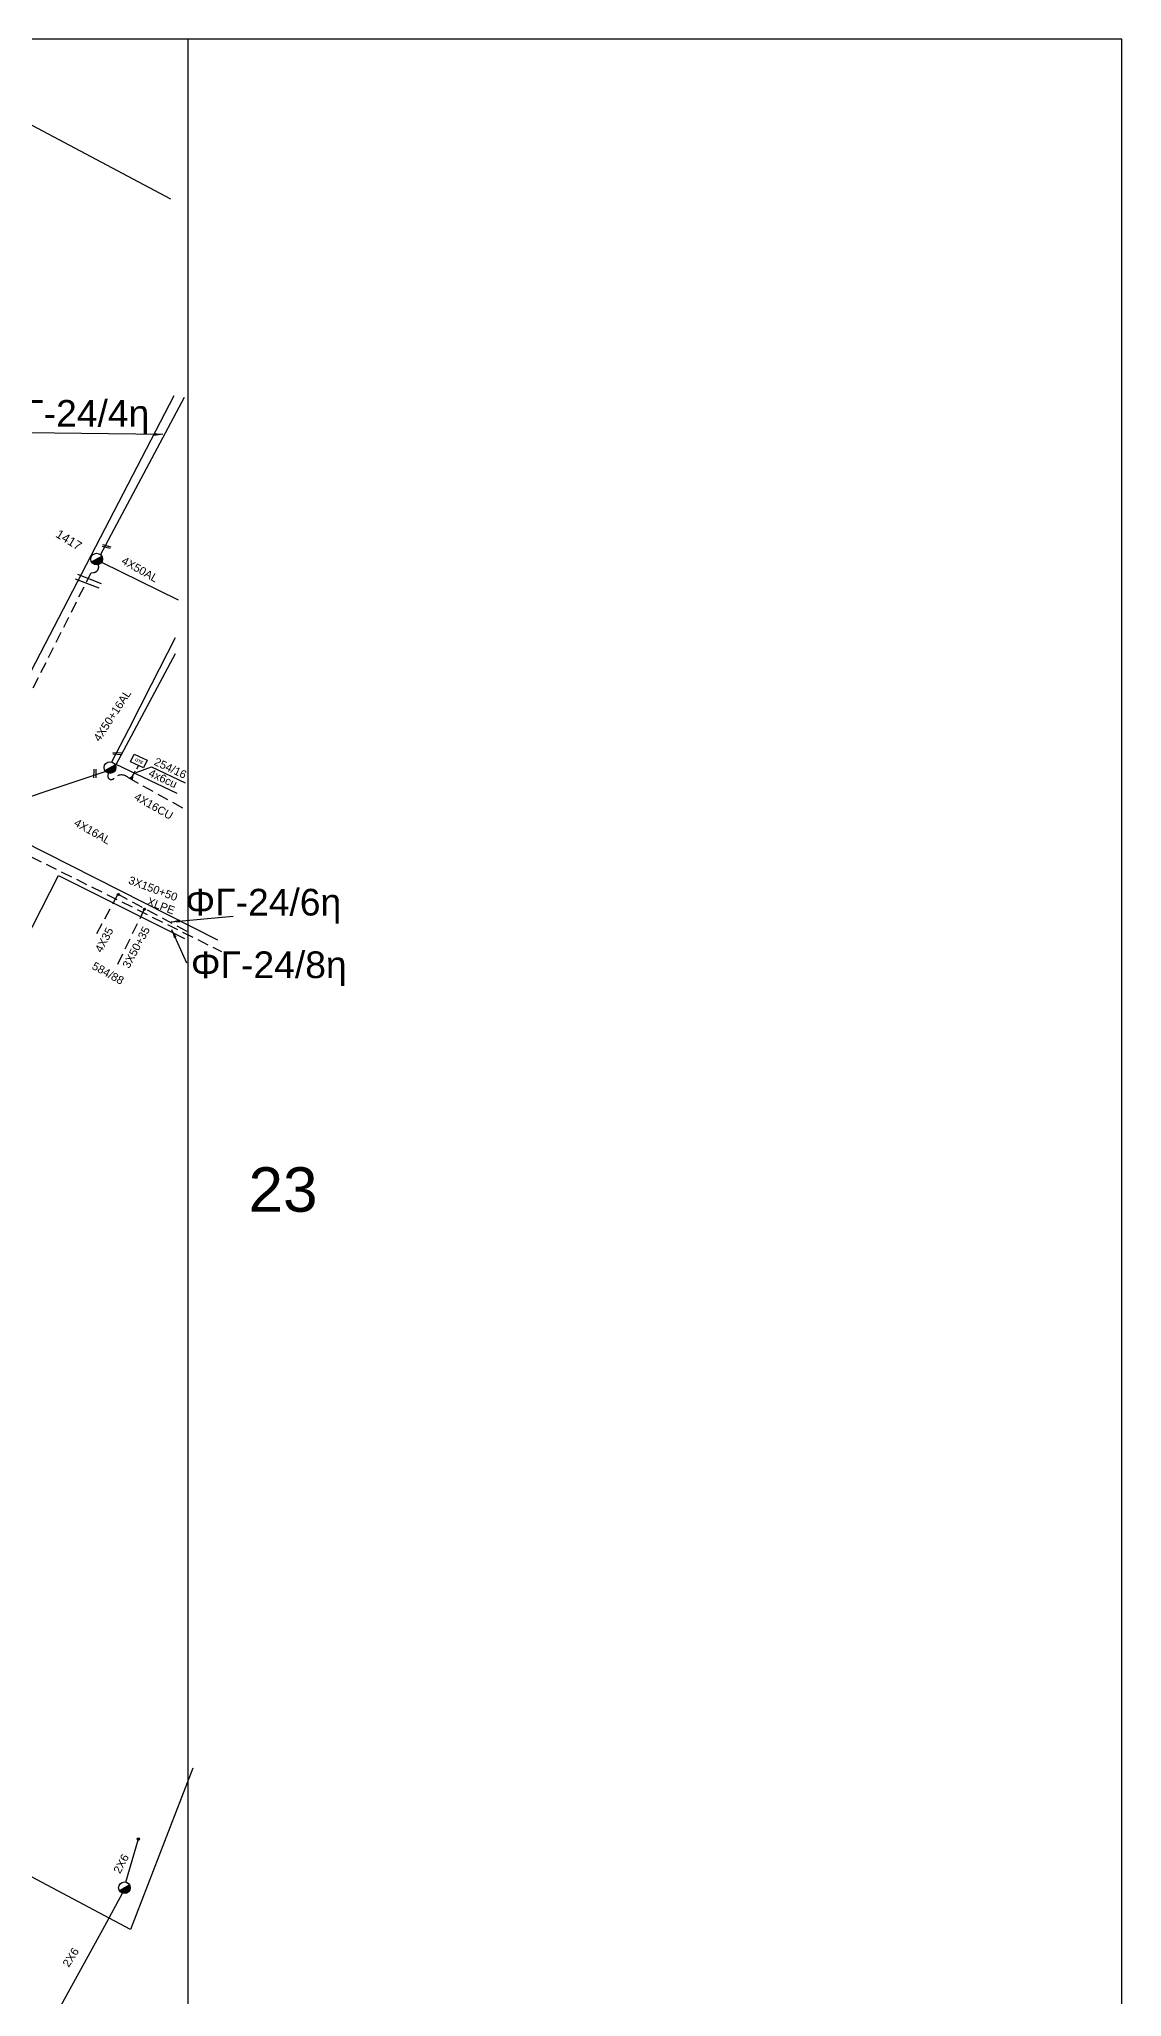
# Model space of a CAD drawing. Header units: millimetres. Extents: x 2087 to 5289, y 222 to 1137.
# Drawn here: x 3185.3 to 3307.2, y 569.1 to 789.3 of the extents above; entities that cross this region are included whole.
import ezdxf

# ---------------------------------------------------------------- set-up
doc = ezdxf.new("R2010")
doc.units = ezdxf.units.MM
doc.linetypes.add('DASHED', pattern=[19.05, 12.7, -6.35])
for name, color, linetype in [('Pillar OTE', 7, 'Continuous'), ('Άγνωστα', 7, 'Continuous'), ('Γυμνά εναέρια ΧΤ και ΦΟΠ (3Φ)   4x50+16AL', 7, 'Continuous'), ('Επιγραφές - Σχήματα', 7, 'Continuous'), ('Καλώδια ΧΤ   3x150AL+50CU', 7, 'DASHED'), ('Καλώδια ΧΤ   3x150AL+50XLPE', 7, 'DASHED'), ('Καλώδια ΧΤ   4x50AL', 7, 'DASHED'), ('Μηχανική τομή', 7, 'Continuous'), ('Στύλος ΦΜ', 7, 'Continuous'), ('Στύλος ΦΜ @ 1', 7, 'Continuous'), ('Συνδέσεις', 7, 'Continuous'), ('Τομή', 7, 'Continuous'), ('Υπόβαθρο ΔΕΗ', 7, 'Continuous'), ('Υπόγεια καλώδια Παροχών ΧΤ   4x16CU', 7, 'DASHED'), ('Υπόγεια καλώδια Παροχών ΧΤ   4x50AL', 7, 'DASHED'), ('Υπόγεια καλώδια Παροχών ΧΤ   4x6', 7, 'DASHED'), ('Υπόγειο καλώδιο Μέσης Τάσης 20KV', 7, 'Continuous')]:
    doc.layers.add(name, color=color, linetype=linetype)
doc.styles.add('arial', font='arial.ttf')
doc.styles.get("Standard").update_dxf_attribs({"font": 'arial.ttf'})
doc.linetypes.add('SYN_LINE', pattern='A,0.5,-0.0001,["/\\/\\/\\/",Standard,S=0.1,R=0,X=0,Y=-0.05],-0.25', length=0.7501)
doc.dimstyles.new('ISO-25', dxfattribs={"dimtxt": 2.5, "dimasz": 2.5, "dimexe": 1.25, "dimexo": 0.625, "dimtad": 1, "dimtxsty": 'Standard', "dimcen": 2.5, "dimadec": 0, "dimazin": 0, "dimtfac": 1, "dimtmove": 0, "dimatfit": 3, "dimfxl": 1, "dimarcsym": 0})

# ---------------------------------------------------------------- blocks, each defined once
blk = doc.blocks.new('ΤΟΜΗ')
at = {"layer": 'Τομή', "ltscale": 40}
for p, q in [((-5.68, 0), (5.68, 0)), ((5.68, -2.33), (-5.68, -2.33))]:
    blk.add_line(p, q, dxfattribs=at)
blk = doc.blocks.new('ΜΗΧΑΝΙΚΗ ΤΟΜΗ')
at = {"layer": 'Μηχανική τομή', "ltscale": 40}
for p, q in [((-1.89, 0.78), (1.89, 0.78)), ((1.89, 0), (-1.89, 0))]:
    blk.add_line(p, q, dxfattribs=at)
blk = doc.blocks.new('ΥΠΑΡΧΩΝ ΤΣΙΜΕΝΤΕΝΙΟΣ ΣΤΥΛΟΣ')
at = {"layer": 'Στύλος ΦΜ'}
blk.add_hatch(color=7, dxfattribs=at).paths.add_polyline_path([(-1.29, -2.28, 0.574793), (2.62, 0, 0.268822), (1.3, 2.27)])
at = {"layer": 'Στύλος ΦΜ', "color": 7}
blk.add_line((-1.29, -2.28), (1.3, 2.27), dxfattribs=at)
blk.add_circle((0, 0), 2.62, dxfattribs=at)
at = {"layer": 'Στύλος ΦΜ', "flags": 4}
for tag, p in [('ΑΡΙΘΜΟΣ', (-4.68, 8.05)), ('ΤΥΠΟΣ', (-4.91, 3.03))]:
    blk.add_attdef(tag, p, '', height=4, dxfattribs=at)
blk = doc.blocks.new('_ΣΥΝΔΕΣΗ')
at = {"layer": 'Συνδέσεις', "linetype": 'SYN_LINE', "ltscale": 40}
blk.add_hatch(color=256, dxfattribs=at).paths.add_polyline_path([(0.5, -0.01, 1), (-0.5, -0.01, 1)])
at = {"layer": 'Συνδέσεις'}
blk.add_circle((0, -0.01), 0.5, dxfattribs=at)
blk = doc.blocks.new('PILLAR ΟΤΕ')
at = {"layer": 'Pillar OTE', "ltscale": 40}
blk.add_lwpolyline([(-3.31, 2.02), (3.39, 2.02), (3.39, -1.99), (-3.31, -1.99)], close=True, dxfattribs=at)
at = {"layer": 'Pillar OTE', "insert": (-1.81, 0.71), "char_height": 1.3575, "width": 109.961, "attachment_point": 1}
blk.add_mtext('{\\fArial|b1|i0|c161|p34;OTE}', dxfattribs=at)

msp = doc.modelspace()

# ---------------------------------------------------------------- hatches: boundary and pattern name
at = {"layer": 'Pillar OTE', "ltscale": 40}
h = msp.add_hatch(color=256, dxfattribs=at)
h.dxf.hatch_style = 1
h.paths.add_polyline_path([(3195.8, 705.98), (3195.84, 706.4), (3195.49, 706.16)])

# ---------------------------------------------------------------- linework, layer by layer
msp.add_lwpolyline([(3195.49, 706.16), (3195.84, 706.4), (3195.8, 705.98), (3195.49, 706.16)], dxfattribs=at)
at = {"layer": 'Άγνωστα', "color": 62}
msp.add_lwpolyline([(3192.23, 731.3), (3201.69, 749.04)], dxfattribs=at)
at = {"layer": 'Άγνωστα', "color": 27, "linetype": 'DASHED', "ltscale": 0.1}
msp.add_lwpolyline([(3177.35, 702.49, -0.431928), (3177.81, 702.73, -0.004713), (3177.81, 702.73), (3191.16, 729.25), (3191.45, 729.29, 0.492284), (3191.97, 730.18)], format="xyb", dxfattribs=at)
msp.add_lwpolyline([(3197.19, 691.5), (3193.97, 684.91)], dxfattribs=at)
at = {"layer": 'Άγνωστα', "color": 5, "linetype": 'SYN_LINE', "ltscale": 5}
msp.add_lwpolyline([(3195.08, 581.99), (3196.49, 586.85)], dxfattribs=at)
at = {"layer": 'Άγνωστα', "color": 5, "linetype": 'SYN_LINE', "ltscale": 10}
msp.add_lwpolyline([(3186.69, 566.16), (3192.7, 577.09), (3194.71, 580.74)], dxfattribs=at)
at = {"layer": 'Γυμνά εναέρια ΧΤ και ΦΟΠ (3Φ)   4x50+16AL', "color": 62, "linetype": 'Continuous'}
for points in [[(3193.48, 707.99), (3195.41, 711.67), (3197.97, 716.72), (3200.65, 721.99)], [(3177.79, 701.94), (3192.76, 706.92)]]:
    msp.add_lwpolyline(points, dxfattribs=at)
at = {"layer": 'Επιγραφές - Σχήματα'}
for points in [[(3200.59, 789.29), (3200.59, 789.29), (2106.58, 789.29), (2106.58, 238.36), (3200.59, 238.29)], [(3202.07, 238.29), (3202.08, 789.29)], [(3197.97, 707.43), (3201.76, 705.63)]]:
    msp.add_lwpolyline(points, dxfattribs=at)
at = {"layer": 'Επιγραφές - Σχήματα', "ltscale": 10}
msp.add_lwpolyline([(3200.59, 238.29), (3307.17, 238.22), (3307.17, 789.29), (3200.59, 789.29)], dxfattribs=at)
at = {"layer": 'Καλώδια ΧΤ   3x150AL+50CU', "color": 173, "linetype": 'DASHED', "ltscale": 0.1}
msp.add_lwpolyline([(3155.5, 664.98), (3161.02, 662.22), (3163.14, 666.45, 0.480349), (3164.59, 667.49), (3174.91, 687.42, 0.282366), (3175.35, 689.73), (3177.96, 694.9, 0.355627), (3179.6, 696.24), (3180.99, 699.03), (3205.83, 686.68)], format="xyb", dxfattribs=at)
at = {"layer": 'Καλώδια ΧΤ   3x150AL+50XLPE', "color": 27, "linetype": 'DASHED', "ltscale": 0.1}
msp.add_lwpolyline([(3201.98, 688.92), (3194.17, 693.12), (3191.73, 688.59)], dxfattribs=at)
at = {"layer": 'Καλώδια ΧΤ   4x50AL', "color": 62, "linetype": 'Continuous'}
msp.add_lwpolyline([(3192.35, 730.47), (3200.95, 726.24)], dxfattribs=at)
at = {"layer": 'Υπόβαθρο ΔΕΗ'}
for points in [[(3200.47, 749.18), (3182.3, 714.2), (3140.07, 735.76), (3167.17, 788.81), (3200.1, 771.33)], [(3200.86, 704.44), (3193.98, 707.72), (3200.67, 720.18)], [(3202.6, 594.8), (3195.58, 576.68), (3141.6, 605.33), (3187.48, 695.21), (3201.68, 688.15)]]:
    msp.add_lwpolyline(points, dxfattribs=at)
at = {"layer": 'Υπόγεια καλώδια Παροχών ΧΤ   4x16CU', "color": 62, "ltscale": 0.1}
msp.add_lwpolyline([(3193.08, 706.74), (3193.04, 706.48, 0.746512), (3193.74, 706.15, -0.411338), (3195.34, 706.24), (3201.68, 702.7)], format="xyb", dxfattribs=at)
at = {"layer": 'Υπόγεια καλώδια Παροχών ΧΤ   4x6', "color": 62, "linetype": 'DASHED', "ltscale": 0.05}
msp.add_lwpolyline([(3195.84, 706.4), (3195.84, 706.4), (3196.5, 707.56)], dxfattribs=at)
at = {"layer": 'Υπόγειο καλώδιο Μέσης Τάσης 20KV', "color": 27}
msp.add_lwpolyline([(3205.44, 687.93), (3177.79, 701.94)], dxfattribs=at)

# ---------------------------------------------------------------- block references
at = {"layer": 'Pillar OTE', "xscale": 0.2386549046992741, "yscale": 0.2386549046992741, "zscale": 0.2386549046992741, "rotation": 335.0000000000001}
msp.add_blockref('PILLAR ΟΤΕ', (3196.53, 708.09), dxfattribs=at)
at = {"layer": 'Μηχανική τομή'}
for p, xscale, yscale, zscale, rotation in [((3192.87, 732.13), 0.2499999999999998, 0.2499999999999998, 0.2499999999999998, 346.0182414703847), ((3194.09, 708.83), 0.2499999999999999, 0.2499999999999999, 0.2499999999999999, 357.6107062204194), ((3191.7, 706.69), 0.2499999999999999, 0.2499999999999999, 0.2499999999999999, 88.24385948120474)]:
    msp.add_blockref('ΜΗΧΑΝΙΚΗ ΤΟΜΗ', p, dxfattribs=dict(at, xscale=xscale, yscale=yscale, zscale=zscale, rotation=rotation))
at = {"layer": 'Στύλος ΦΜ @ 1', "ltscale": 40}
ref = msp.add_blockref('ΥΠΑΡΧΩΝ ΤΣΙΜΕΝΤΕΝΙΟΣ ΣΤΥΛΟΣ', (3191.79, 730.81), dxfattribs=dict(at, xscale=0.2499999999999999, yscale=0.2499999999999999, zscale=0.2499999999999999, rotation=328.5155825786242))
ref.add_attrib('ΤΥΠΟΣ', '1417', (3187.08, 733.36), dxfattribs={"layer": 'Στύλος ΦΜ', "height": 1, "rotation": 328.5156, "flags": 4})
for p, xscale, yscale, zscale, rotation in [((3193.29, 707.36), 0.2499999999999999, 0.2499999999999999, 0.2499999999999999, 328.5155825786242), ((3194.92, 581.36), 0.2500000000000028, 0.2500000000000028, 0.2500000000000028, 328.5155825786149)]:
    msp.add_blockref('ΥΠΑΡΧΩΝ ΤΣΙΜΕΝΤΕΝΙΟΣ ΣΤΥΛΟΣ', p, dxfattribs=dict(at, xscale=xscale, yscale=yscale, zscale=zscale, rotation=rotation))
at = {"layer": 'Συνδέσεις', "xscale": 0.25, "yscale": 0.25, "zscale": 0.25}
for p in [(3194.23, 693.09), (3197.17, 691.43), (3196.49, 586.85)]:
    msp.add_blockref('_ΣΥΝΔΕΣΗ', p, dxfattribs=at)
at = {"layer": 'Τομή', "xscale": 0.2499999999999997, "yscale": 0.2499999999999997, "zscale": 0.2499999999999997, "rotation": 338.8061083016179}
msp.add_blockref('ΤΟΜΗ', (3190.96, 728.59), dxfattribs=at)

# ---------------------------------------------------------------- texts
at = {"ltscale": 40, "insert": (3208.88, 662.4), "char_height": 5, "width": 21.1415, "attachment_point": 1, "style": 'arial'}
msp.add_mtext('23', dxfattribs=at)
at = {"layer": 'Άγνωστα', "ltscale": 40, "char_height": 0.9, "attachment_point": 1, "style": 'arial'}
for s, insert, width, rotation in [('4X16AL', (3189.6, 701.67), 69.1904, 330.4192), ('3X150+50\\P        XLPE', (3195.6, 695.18), 8.9742, 339.4062), ('4X35', (3191.54, 686.9), 2.943, 61.8613), ('3X50+35', (3194.64, 685.12), 4.9423, 61.8613), ('584/88', (3191.61, 685.56), 3.8789, 330.9105), ('2X6', (3193.62, 583.29), 2.943, 61.8613), ('2X6', (3187.89, 572.84), 2.943, 57.2264)]:
    msp.add_mtext(s, dxfattribs=dict(at, insert=insert, width=width, rotation=rotation))
at = {"layer": 'Γυμνά εναέρια ΧΤ και ΦΟΠ (3Φ)   4x50+16AL', "ltscale": 40, "insert": (3191.36, 710.7), "char_height": 0.9, "width": 69.1904, "attachment_point": 1, "rotation": 56.7816, "style": 'arial'}
msp.add_mtext('4X50+16AL', dxfattribs=at)
at = {"layer": 'Επιγραφές - Σχήματα', "ltscale": 40, "char_height": 3, "width": 21.1415, "attachment_point": 1, "style": 'arial'}
for s, insert in [('ΦΓ-24/4η', (3180.18, 748.7)), ('ΦΓ-24/6η', (3201.78, 693.72)), ('ΦΓ-24/8η', (3202.39, 686.68))]:
    msp.add_mtext(s, dxfattribs=dict(at, insert=insert))
at = {"layer": 'Καλώδια ΧΤ   4x50AL', "ltscale": 40, "insert": (3194.94, 731.14), "char_height": 0.9, "width": 69.1904, "attachment_point": 1, "rotation": 330.4192, "style": 'arial'}
msp.add_mtext('4X50AL', dxfattribs=at)
at = {"layer": 'Υπόγεια καλώδια Παροχών ΧΤ   4x16CU', "ltscale": 40, "insert": (3196.37, 704.59), "char_height": 0.9, "width": 69.1904, "attachment_point": 1, "rotation": 330.4192, "style": 'arial'}
msp.add_mtext('4X16CU', dxfattribs=at)
at = {"layer": 'Υπόγεια καλώδια Παροχών ΧΤ   4x50AL', "color": 7, "ltscale": 0.2, "char_height": 0.9, "attachment_point": 1, "rotation": 335}
for s, insert in [('4x6cu', (3197.92, 707.25)), ('254/16', (3198.54, 708.52))]:
    msp.add_mtext_dynamic_manual_height_columns(s, width=1.8, gutter_width=12.5, heights=[0.118], dxfattribs=dict(at, insert=insert))

# ---------------------------------------------------------------- leaders
at = {"layer": 'Επιγραφές - Σχήματα', "ltscale": 40}
for points, override in [([(3199.22, 744.82), (3180.9, 745.03)], {"dimasz": 1, "dimtad": 0}), ([(3196.23, 706.8), (3197.97, 707.43)], {"dimasz": 0.5, "dimtad": 0}), ([(3200.19, 690.01), (3207.14, 690.63)], {"dimasz": 1, "dimtad": 0}), ([(3200.23, 689.16), (3201.89, 685.41)], {"dimasz": 1, "dimtad": 0})]:
    msp.add_leader(points, dimstyle='ISO-25', override=override, dxfattribs=at)

doc.saveas('drawing.dxf')
